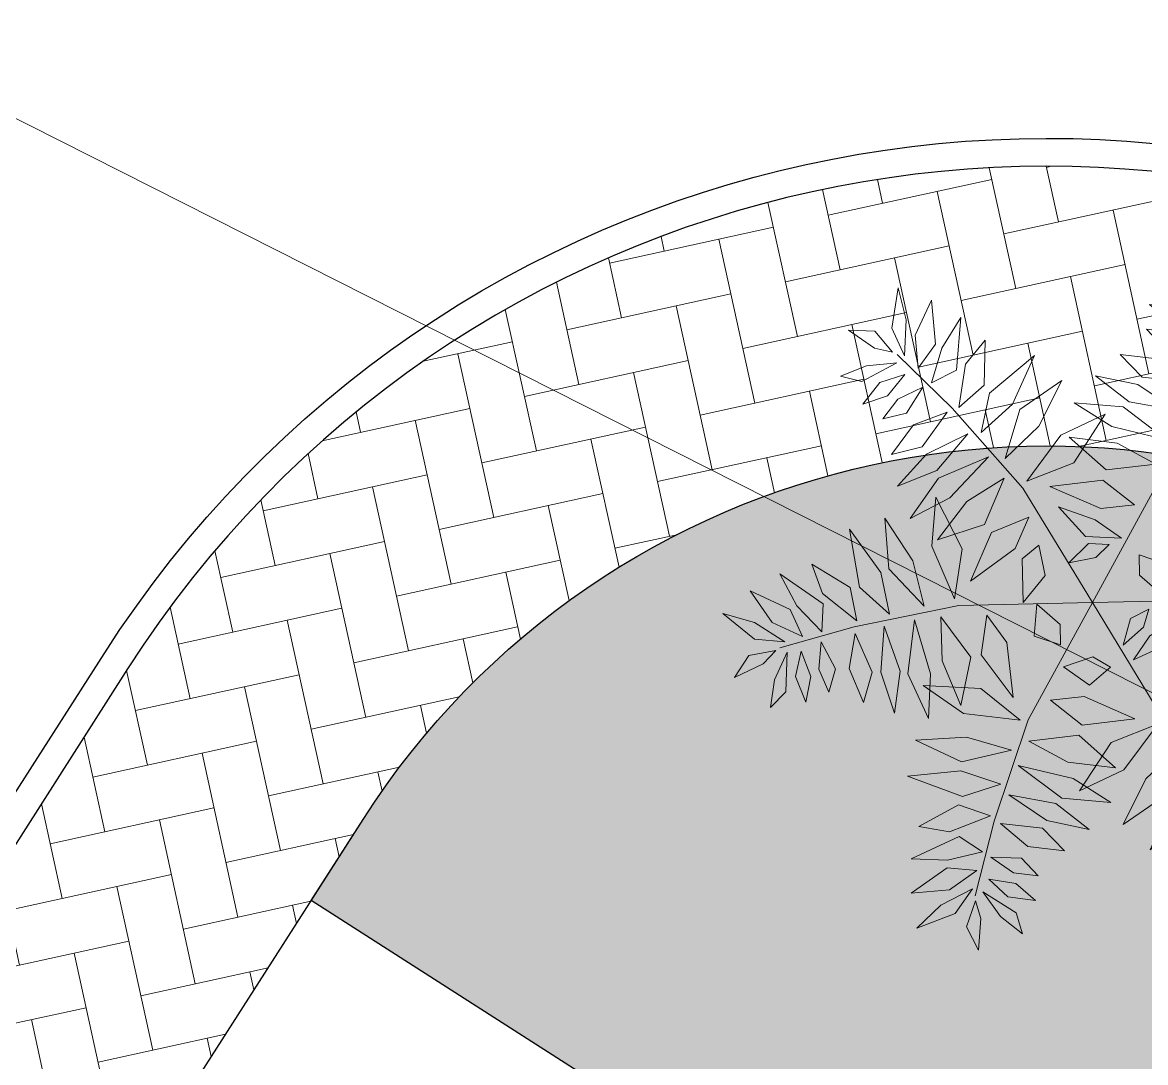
# Model space of a CAD drawing. Header units: inches. Extents: x 249 to 1192, y -18 to 440.
# Drawn here: x 900.983 to 905.001, y 182.096 to 185.817 of the extents above; entities that cross this region are included whole.
import ezdxf

# ---------------------------------------------------------------- set-up
doc = ezdxf.new("R2010")
doc.units = ezdxf.units.IN
doc.header["$MEASUREMENT"] = 0
for name, color, linetype, lineweight in [('ARSIR WARNA', 66, 'Continuous', 0), ('DINDING', 6, 'Continuous', 0), ('RENCANA JALAN', 13, 'Continuous', 15), ('VEGETASI', 60, 'Continuous', 0)]:
    doc.layers.add(name, color=color, linetype=linetype, lineweight=lineweight)
doc.layers.add('KANSTEEN', color=204, linetype='Continuous')
doc.layers.add('RUMPUT', color=86, linetype='Continuous')
pattern_1 = [(57.36874968947846, (-1.13686837721616e-13, 150.3474551388494), (-0.0535506494527033, 0.244197313478704), [0.046875, -0.30667839075]), (12.36874968947846, (-1.13686837721616e-13, 150.3474551388494), (-0.05355064946683093, 0.2441973135431277), [0.04687499999999999, -0.2031249999999999]), (102.3687496894784, (-1.13686837721616e-13, 150.3474551388494), (-0.2441973135431277, -0.05355064946683093), [0.04687499999999999, -0.203125])]

# ---------------------------------------------------------------- blocks, each defined once
blk = doc.blocks.new('TAPAK')
at = {"layer": 'RENCANA JALAN'}
blk.add_lwpolyline([(132.8058783373902, 196.2289446114659), (152.7818915197428, 186.1362180280224), (156.3431461374112, 184.0801267158588), (161.4979851445087, 180.2086106658116), (166.6673012964335, 175.7193138412753), (172.4990677855412, 170.1705072046514, 0.2626426718845071), (176.540798769365, 171.3935605114727), (231.9668872231208, 250.6257796809977)], format="xyb", dxfattribs=at)
blk = doc.blocks.new('palm')
for p, q in [((-0.4976721973653184, 6.598171261226526), (-0.933268885302823, 6.0083710004983)), ((-0.6328262671158882, 6.022963906478253), (-0.4976721973653184, 6.598171261226526)), ((-1.634780773412785, 6.334208638436394), (-1.367129875099636, 5.833265981898876)), ((-1.227314728472265, 6.098957992406213), (-1.634780773412785, 6.334208638436394)), ((-1.116997261487995, 5.61956896931224), (-1.227314728472265, 6.098957992406213)), ((-0.617978619367932, 5.707567470453796), (-0.07163225590193179, 6.12455317430431)), ((-0.07163225590193179, 6.12455317430431), (-0.3699571186443791, 5.396113719601999)), ((-1.367129875099636, 5.833265981898876), (-1.116997261487995, 5.61956896931224)), ((-0.9542587877367623, 5.466226492339047), (-0.6328262671158882, 6.022963906478253)), ((-0.933268885302823, 6.0083710004983), (-0.9542587877367623, 5.466226492339047)), ((-2.142180098642712, 5.66709308870486), (-1.642042186955223, 5.615879586694064)), ((-1.844592448163894, 5.406202755693812), (-2.142180098642712, 5.66709308870486)), ((-0.8423899533518124, 5.154200153730926), (-0.617978619367932, 5.707567470453796)), ((-1.642042186955223, 5.615879586694064), (-1.13997760383063, 5.415090486741974)), ((-0.6300786872743629, 4.239817918321933), (-1.062833803312969, 5.548707470559748)), ((-0.3023767071572365, 5.277915753482375), (0.2555234852479771, 5.609050492406823)), ((0.2555234852479771, 5.609050492406823), (-0.2464706868631765, 4.810146099145641)), ((-2.015463505813386, 5.039670203375863), (-1.564459424640518, 5.244467971147969)), ((-1.13997760383063, 5.415090486741974), (-1.844592448163894, 5.406202755693812)), ((-1.564459424640518, 5.244467971147969), (-1.106123740319163, 5.167901186752715)), ((-0.3699571186443791, 5.396113719601999), (-0.8423899533518124, 5.154200153730926)), ((-0.7476640996319475, 4.812481176661095), (-0.3023767071572365, 5.277915753482375)), ((-1.552841937926132, 4.97052657858876), (-2.015463505813386, 5.039670203375863)), ((-1.106123740319163, 5.167901186752715), (-1.552841937926132, 4.97052657858876)), ((-0.05832933301280718, 4.830190766806481), (0.4548502279649256, 5.04857919056667)), ((0.4548502279649256, 5.04857919056667), (0.06726810097461566, 4.341979773904313)), ((-1.818871168536134, 4.639138537109829), (-1.415570112745627, 4.831887384614674)), ((-1.415570112745627, 4.831887384614674), (-0.9229482456576079, 4.814705987868365)), ((-0.5196406580216717, 4.195851548371138), (-0.05832933301280718, 4.830190766806481)), ((-1.397244204737945, 4.534277813727385), (-1.818871168536134, 4.639138537109829)), ((-0.9229482456576079, 4.814705987868365), (-1.397244204737945, 4.534277813727385)), ((-0.2464706868631765, 4.810146099145641), (-0.7476640996319475, 4.812481176661095)), ((3.759612747322535, 4.300565249999636), (3.836756547840196, 4.688728821478435)), ((3.836756547840196, 4.688728821478435), (4.042473312336369, 4.229990045118029)), ((4.66819526218751, 4.58286606951151), (4.36819160579762, 4.100602151054773)), ((4.66819526218751, 4.112364666754729), (4.66819526218751, 4.58286606951151)), ((-1.973838966630865, 4.006087751840823), (-1.37867030822963, 4.29591048353177)), ((-1.37867030822963, 4.29591048353177), (-0.7450504778826144, 4.217118887943798)), ((-0.1647095395601355, 2.387528305363958), (-0.6300786872743629, 4.239817918321933)), ((0.06726810097461566, 4.341979773904313), (-0.5196406580216717, 4.195851548371138)), ((0.08528236270649359, 4.173218389929389), (1.113320056872908, 4.40117750952777)), ((1.113320056872908, 4.40117750952777), (0.3620007837307639, 3.805606312627788)), ((3.528181345755002, 3.830063847242855), (3.356750653329073, 4.265277592203347)), ((3.356750653329073, 4.265277592203347), (3.759612747322535, 3.97709557019698)), ((4.11961711285403, 3.694794750685105), (3.759612747322535, 4.300565249999636)), ((4.042473312336369, 4.229990045118029), (4.11961711285403, 3.694794750685105)), ((-0.7450504778826144, 4.217118887943798), (-1.423823369608726, 3.876589591454831)), ((-0.3723027135420125, 3.615908277337439), (0.08528236270649359, 4.173218389929389)), ((4.308190896656015, 3.777132471252116), (4.66819526218751, 4.112364666754729)), ((4.36819160579762, 4.100602151054773), (4.308190896656015, 3.777132471252116)), ((-1.423823369608726, 3.876589591454831), (-1.973838966630865, 4.006087751840823)), ((3.228177689365111, 3.477187822849373), (3.108176271096454, 3.894757849629968)), ((3.108176271096454, 3.894757849629968), (3.476752182308701, 3.641863374694367)), ((3.92247189405316, 3.541881825236487), (3.528181345755002, 3.830063847242855)), ((3.759612747322535, 3.97709557019698), (3.92247189405316, 3.541881825236487)), ((-2.139553081084159, 3.448524336694391), (-1.416803302039625, 3.724073336910806)), ((-1.416803302039625, 3.724073336910806), (-0.5931788827583659, 3.703841017239029)), ((-0.5931788827583659, 3.703841017239029), (-1.385060440705274, 3.379127298641833)), ((0.3620007837307639, 3.805606312627788), (-0.3723027135420125, 3.615908277337439)), ((-0.2029764914623229, 3.003474968892988), (0.4362896165403072, 3.663740057469113)), ((0.4362896165403072, 3.663740057469113), (1.337057836353779, 3.77712472161511)), ((1.337057836353779, 3.77712472161511), (0.6004588954383507, 3.242337611838593)), ((2.645313467975939, 3.171361971937586), (2.482454321230762, 3.712438579575974)), ((2.482454321230762, 3.712438579575974), (3.031032470578793, 3.341918726291624)), ((3.356750653329073, 2.665573022095487), (4.273904713889351, 3.694794750685105)), ((3.476752182308701, 3.641863374694367), (3.708183583876234, 3.206649629733874)), ((4.736767517024418, 3.812420129048405), (4.256761622513295, 3.559525654127356)), ((5.46534779376816, 3.730082297770423), (4.736767517024418, 3.812420129048405)), ((4.899626663755043, 3.559525654127356), (5.46534779376816, 3.730082297770423)), ((-1.385060440705274, 3.379127298641833), (-2.139553081084159, 3.448524336694391)), ((2.233879828287172, 2.889061152425711), (1.916733080506674, 3.577169372321805)), ((1.916733080506674, 3.577169372321805), (2.516740393301006, 3.089024251370574)), ((3.708183583876234, 3.206649629733874), (3.228177689365111, 3.477187822849373)), ((4.256761622513295, 3.559525654127356), (4.899626663755043, 3.559525654127356)), ((-1.423072761535877, 3.242712805164047), (-2.203400601269095, 2.832148121655337)), ((-0.4541646061552456, 3.168293556969729), (-1.423072761535877, 3.242712805164047)), ((0.6004588954383507, 3.242337611838593), (-0.2029764914623229, 3.003474968892988)), ((2.096735318627907, 2.853773605340393), (1.351011950493557, 3.324274897386204)), ((1.351011950493557, 3.324274897386204), (1.75387404448702, 2.636166677504661)), ((3.031032470578793, 3.341918726291624), (3.279606852811412, 2.753792055867962)), ((4.042473312336369, 3.306631179206306), (4.633909079420846, 3.388968899773317)), ((4.488193024066277, 3.018449046488968), (4.042473312336369, 3.306631179206306)), ((4.633909079420846, 3.388968899773317), (5.268202574981842, 3.124311909166863)), ((-4.72981841400906, 3.025815080181928), (-4.288944109895965, 2.191623139835428)), ((-4.721997476386605, 2.377091974660289), (-4.72981841400906, 3.025815080181928)), ((-3.571471947027021, 2.160465929933707), (-3.25487143821374, 3.164752192489686)), ((-3.25487143821374, 3.164752192489686), (-3.114751398577937, 2.216305081907194)), ((-2.954747219555429, 2.209707923291717), (-2.602557038379018, 3.046488465130096)), ((-2.602557038379018, 3.046488465130096), (-2.507717264961684, 2.141181502054678)), ((-1.406050343139214, 2.83698279048258), (-0.4541646061552456, 3.168293556969729)), ((2.516740393301006, 3.089024251370574), (2.911030941584613, 2.365628484389163)), ((3.279606852811412, 2.753792055867962), (2.645313467975939, 3.171361971937586)), ((3.793898819378228, 3.053736704285257), (4.41962076924392, 2.900823778822087)), ((4.042473312336369, 2.618522959310212), (3.793898819378228, 3.053736704285257)), ((5.268202574981842, 3.124311909166863), (4.488193024066277, 3.018449046488968)), ((-5.963019991133478, 2.868088852759684), (-5.670036402327241, 2.195950871449895)), ((-5.532452930870932, 2.463438252350898), (-5.963019991133478, 2.868088852759684)), ((-5.339834720172803, 3.000241265151999), (-4.858150142725208, 2.377664673113031)), ((-5.251887698788778, 2.318598570680479), (-5.339834720172803, 3.000241265151999)), ((-4.21223251792253, 2.364580732944887), (-4.144772779400228, 2.91820146291866)), ((-4.144772779400228, 2.91820146291866), (-3.726630718418164, 2.2292457644362)), ((-2.203400601269095, 2.832148121655337), (-1.406050343139214, 2.83698279048258)), ((-2.088513060327386, 2.214950776804471), (-1.621910723333713, 2.959426342029474)), ((-1.621910723333713, 2.959426342029474), (-1.629497068235651, 1.925700743566267)), ((-0.04439647501567379, 2.466528809149168), (0.8739471554144984, 2.916180688684108)), ((1.751983021385968, 2.884329110966064), (0.852957252995111, 2.374036291235825)), ((0.8739471554144984, 2.916180688684108), (1.751983021385968, 2.884329110966064)), ((1.702444770329748, 2.330340826592874), (0.9910075849620625, 2.818485947544104)), ((0.9910075849620625, 2.818485947544104), (1.308154332742561, 1.995108631104813)), ((2.516740393301006, 1.977464802199393), (2.096735318627907, 2.853773605340393)), ((2.911030941584613, 2.365628484389163), (2.233879828287172, 2.889061152425711)), ((4.41962076924392, 2.900823778822087), (4.985342009968008, 2.583235301513923)), ((-1.166912034386769, 2.639530907326844), (-1.945376749732532, 2.267480721377069)), ((-0.3786929567286279, 2.699125203158474), (-1.166912034386769, 2.639530907326844)), ((-1.073737658793107, 2.130449135060189), (-0.3786929567286279, 2.699125203158474)), ((1.75387404448702, 2.636166677504661), (2.516740393301006, 1.977464802199393)), ((1.985305446054554, 1.336406755799544), (3.356750653329073, 2.665573022095487)), ((4.985342009968008, 2.583235301513923), (4.042473312336369, 2.618522959310212)), ((-5.211020520946477, 1.906700948922662), (-5.532452930870932, 2.463438252350898)), ((0.852957252995111, 2.374036291235825), (-0.04439647501567379, 2.466528809149168)), ((3.37389374471968, 2.547947754428606), (4.153903295620694, 2.465610033861594)), ((3.793898819378228, 2.112734009468113), (3.37389374471968, 2.547947754428606)), ((4.153903295620694, 2.465610033861594), (4.599623007365153, 2.130377727662562)), ((-4.88486326567363, 1.847568974539172), (-5.251887698788778, 2.318598570680479)), ((-4.858150142725208, 2.377664673113031), (-4.88486326567363, 1.847568974539172)), ((-4.541563029735698, 1.75874447239039), (-4.721997476386605, 2.377091974660289)), ((-3.893534402741352, 1.647903793927981), (-4.21223251792253, 2.364580732944887)), ((-3.726630718418164, 2.2292457644362), (-3.893534402741352, 1.647903793927981)), ((-3.114751398577937, 2.216305081907194), (-3.31761983789329, 1.485530549674877)), ((-2.158274885034189, 1.194815945025766), (-2.088513060327386, 2.214950776804471)), ((-1.945376749732532, 2.267480721377069), (-1.073737658793107, 2.130449135060189)), ((0, 0), (-0.1647095395601355, 2.387528305363958)), ((2.148164482074208, 1.677520264507621), (1.702444770329748, 2.330340826592874)), ((-5.670036402327241, 2.195950871449895), (-5.211020520946477, 1.906700948922662)), ((-4.288944109895965, 2.191623139835428), (-4.541563029735698, 1.75874447239039)), ((-3.31761983789329, 1.485530549674877), (-3.571471947027021, 2.160465929933707)), ((-2.702573904069141, 1.325954704385367), (-2.954747219555429, 2.209707923291717)), ((-2.507717264961684, 2.141181502054678), (-2.702573904069141, 1.325954704385367)), ((1.171009712372324, 1.859839534547064), (0.2795702888979577, 2.195071730035124)), ((0.2795702888979577, 2.195071730035124), (0.905292238749098, 1.424625789572019)), ((2.945317124365829, 2.130377727662562), (3.656754309718963, 2.012752459995681)), ((3.476752182308701, 1.589301230720594), (2.945317124365829, 2.130377727662562)), ((3.656754309718963, 2.012752459995681), (4.36819160579762, 1.236425206327112)), ((4.599623007365153, 2.130377727662562), (3.793898819378228, 2.112734009468113)), ((-5.895509990659775, 1.986593325666036), (-6.302976035614847, 1.751342679635854)), ((-5.42518815814401, 1.842436498060124), (-5.895509990659775, 1.986593325666036)), ((-5.735321480897255, 1.732663830844103), (-5.42518815814401, 1.842436498060124)), ((-3.986829340603435, 1.574244785515475), (-5.336738517202321, 1.853912609163672)), ((-1.629497068235651, 1.925700743566267), (-2.158274885034189, 1.194815945025766)), ((-1.025163352343952, 1.944043922194396), (-1.761202769193915, 1.339650866197189)), ((-0.3098023023630958, 1.877444393816404), (-1.025163352343952, 1.944043922194396)), ((-0.7811159782140749, 1.496318935518502), (-0.3098023023630958, 1.877444393816404)), ((1.471013368762215, 1.207018861736287), (1.171009712372324, 1.859839534547064)), ((1.308154332742561, 1.995108631104813), (2.148164482074208, 1.677520264507621)), ((-6.302976035614847, 1.751342679635854), (-5.735321480897255, 1.732663830844103)), ((-5.684515499291592, 1.385889541576034), (-5.25959471668466, 1.720295736056869)), ((-5.25959471668466, 1.720295736056869), (-5.604205195486429, 1.105637505694176)), ((-5.324072171963053, 1.267372290240019), (-5.028595634372323, 1.626019361516228)), ((-5.028595634372323, 1.626019361516228), (-5.081023283695686, 1.140462731345906)), ((-4.892322295054328, 1.190024009920307), (-4.631131829533842, 1.60805635813449)), ((-4.631131829533842, 1.60805635813449), (-4.625421894103056, 1.057089880167041)), ((2.49959741262137, 1.677520264507621), (3.391036836095736, 1.454032134162844)), ((3.108176271096454, 1.101156109769363), (2.49959741262137, 1.677520264507621)), ((-4.409702778793871, 0.9539916465437273), (-4.024657330694026, 1.463326832061284)), ((-4.024657330694026, 1.463326832061284), (-4.069136837584665, 0.7052276195172453)), ((-2.150014985614689, 1.051121549564414), (-3.986829340603435, 1.574244785515475)), ((-1.761202769193915, 1.339650866197189), (-0.7811159782140749, 1.496318935518502)), ((0.905292238749098, 1.424625789572019), (1.471013368762215, 1.207018861736287)), ((3.391036836095736, 1.454032134162844), (3.939614874732797, 0.7306362564850133)), ((4.36819160579762, 1.236425206327112), (3.476752182308701, 1.589301230720594)), ((-5.978936646497459, 0.9783641565154539), (-5.684515499291592, 1.385889541576034)), ((-5.372214159142459, 0.7743925004615448), (-5.324072171963053, 1.267372290240019)), ((-3.933543806037051, 0.6350489748292603), (-3.504209824342979, 1.338212532849866)), ((-3.504209824342979, 1.338212532849866), (-3.618940379703417, 0.4900660355197033)), ((-0.7539706467068754, 1.272797924568295), (-1.432113603339531, 1.115876441996079)), ((-0.1830857095337706, 1.250021619198378), (-0.7539706467068754, 1.272797924568295)), ((-0.7429696992912795, 0.9278518862993224), (-0.1830857095337706, 1.250021619198378)), ((0, 0), (1.985305446054554, 1.336406755799544)), ((0.7252900006278651, 1.289356582317851), (0.245284216827713, 1.17173131465097)), ((0.9910075849620625, 0.7835676324611995), (0.7252900006278651, 1.289356582317851)), ((2.113878410018515, 1.271712864123401), (2.962460215741885, 0.7012299118941883)), ((2.482454321230762, 0.4483354369731387), (2.113878410018515, 1.271712864123401)), ((-5.604205195486429, 1.105637505694176), (-5.978936646497459, 0.9783641565154539)), ((-5.081023283695686, 1.140462731345906), (-5.372214159142459, 0.7743925004615448)), ((-4.927047328921617, 0.744380687494413), (-4.892322295054328, 1.190024009920307)), ((-4.625421894103056, 1.057089880167041), (-4.927047328921617, 0.744380687494413)), ((-2.970904999456252, 1.190828754770337), (-3.519808080163784, 0.3889391998236533)), ((-3.159924387611682, 0.2008161129924702), (-2.970904999456252, 1.190828754770337)), ((-2.526857438802836, 1.021604938650853), (-2.869356804716517, 0.3091899700229988)), ((-2.381891991535667, 0.1353405039553763), (-2.526857438802836, 1.021604938650853)), ((0, 0), (-2.150014985614689, 1.051121549564414)), ((-1.432113603339531, 1.115876441996079), (-0.7429696992912795, 0.9278518862993224)), ((-0.3083612012851518, 1.032354797702283), (-0.6307164827303495, 0.8520507664215984)), ((-0.3859491669427371, 0.7102794997190358), (-0.3083612012851518, 1.032354797702283)), ((0.245284216827713, 1.17173131465097), (0.4424294356285827, 0.8659054637537338)), ((3.939614874732797, 0.7306362564850133), (3.108176271096454, 1.101156109769363)), ((-4.456293287876179, 0.2936491722502979), (-4.409702778793871, 0.9539916465437273)), ((-0.6307164827303495, 0.8520507664215984), (-0.7404420985549223, 0.3718790295970393)), ((0.4424294356285827, 0.8659054637537338), (0.9910075849620625, 0.7835676324611995)), ((2.04077305807732, 0.855420863837935), (1.686408216963173, -0.07169325664290227)), ((2.1961731754418, -0.08420449835830368), (2.04077305807732, 0.855420863837935)), ((-4.069136837584665, 0.7052276195172453), (-4.456293287876179, 0.2936491722502979)), ((-4.056286161590833, -0.1286451463383855), (-3.933543806037051, 0.6350489748292603)), ((-1.780815781850833, 0.6704255320801167), (-2.1961731754418, 0.08420438764733262)), ((-1.686408216963173, 0.07169314593193121), (-1.780815781850833, 0.6704255320801167)), ((-0.7404420985549223, 0.3718790295970393), (-0.3859491669427371, 0.7102794997190358)), ((1.471680944974651, 0.6439815430785529), (1.185399134919862, 0.04979753190127667)), ((1.479260647349292, 0.01655865774955601), (1.471680944974651, 0.6439815430785529)), ((2.962460215741885, 0.7012299118941883), (3.37389374471968, -0.07509723106340971)), ((-3.618940379703417, 0.4900660355197033), (-4.056286161590833, -0.1286451463383855)), ((0.913863784444402, 0.442454234478646), (0.7252900006278651, 0.1248657571704825)), ((1.00815067635267, 0.1248657571704825), (0.913863784444402, 0.442454234478646)), ((2.936384223983623, 0.5510052261670353), (2.381891880824696, -0.1353405039553763)), ((3.37389374471968, -0.07509723106340971), (2.482454321230762, 0.4483354369731387)), ((2.869356804716517, -0.3091900807339698), (2.936384223983623, 0.5510052261670353)), ((3.554412551762653, 0.4921267757454189), (3.159924387611682, -0.2008161129924702)), ((3.519808080163784, -0.3889393105346244), (3.554412551762653, 0.4921267757454189)), ((-3.519808080163784, 0.3889391998236533), (-3.554412551762653, -0.4921267757454189)), ((-2.869356804716517, 0.3091899700229988), (-2.936384334694594, -0.5510053368780063)), ((-1.36266707831237, 0.3488284976483556), (-1.479260647349292, -0.01655876846052706)), ((-0.9711108247429365, -0.04979753190127667), (-1.36266707831237, 0.3488284976483556)), ((-3.554412551762653, -0.4921267757454189), (-3.159924387611682, 0.2008161129924702)), ((-3.37389374471968, 0.07509723106340971), (-2.482454321230762, -0.4483355476841098)), ((-2.962460215741885, -0.7012300226051593), (-3.37389374471968, 0.07509723106340971)), ((-2.936384334694594, -0.5510053368780063), (-2.381891991535667, 0.1353405039553763)), ((-2.1961731754418, 0.08420438764733262), (-2.04077305807732, -0.855420863837935)), ((-2.04077305807732, -0.855420863837935), (-1.686408216963173, 0.07169314593193121)), ((0, 0), (-1.985305446054554, -1.336406755799544)), ((0, 0), (0.1647095395601355, -2.387528305363958)), ((0, 0), (2.150014874903718, -1.051121549564414)), ((0.7252900006278651, 0.1248657571704825), (0.8710060559824342, -0.3456355348898796)), ((0.8710060559824342, -0.3456355348898796), (1.00815067635267, 0.1248657571704825)), ((1.185399134919862, 0.04979753190127667), (1.174093294495833, -0.4664538760116557)), ((1.174093294495833, -0.4664538760116557), (1.479260647349292, 0.01655865774955601)), ((3.618940379703417, -0.4900661462306743), (4.056286161590833, 0.1286451463383855)), ((4.056286161590833, 0.1286451463383855), (3.93354369532608, -0.6350490855402313)), ((-1.479260647349292, -0.01655876846052706), (-1.043104324620799, -0.6675066851894371)), ((-1.043104324620799, -0.6675066851894371), (-0.9711108247429365, -0.04979753190127667)), ((1.686408216963173, -0.07169325664290227), (1.780815781850833, -0.6704255320801167)), ((1.780815781850833, -0.6704255320801167), (2.1961731754418, -0.08420449835830368)), ((2.381891880824696, -0.1353405039553763), (2.526857438802836, -1.021604938650853)), ((3.159924387611682, -0.2008161129924702), (2.970904999456252, -1.190828754770337)), ((2.526857438802836, -1.021604938650853), (2.869356804716517, -0.3091900807339698)), ((2.970904999456252, -1.190828754770337), (3.519808080163784, -0.3889393105346244)), ((4.069136837584665, -0.7052276195172453), (4.456293287876179, -0.2936492829612689)), ((4.456293287876179, -0.2936492829612689), (4.409702778793871, -0.9539917572401464)), ((-2.482454321230762, -0.4483355476841098), (-2.113878410018515, -1.271712864123401)), ((-0.2709988539136248, -0.6424173334235093), (-0.8195768925361335, -0.5600796128419461)), ((-0.8195768925361335, -0.5600796128419461), (-0.5538594189129071, -1.065868562684045)), ((3.504209824342979, -1.338212532849866), (3.618940379703417, -0.4900661462306743)), ((-3.939614985443768, -0.7306363671959843), (-3.108176271096454, -1.101156109769363)), ((-3.391036836095736, -1.454032134162844), (-3.939614985443768, -0.7306363671959843)), ((-2.113878410018515, -1.271712864123401), (-2.962460215741885, -0.7012300226051593)), ((-0.07385352440178394, -0.9482431843207451), (-0.2709988539136248, -0.6424173334235093)), ((0.8921069997013547, -0.7982880753843347), (0.5286813891143538, -0.8161079318524571)), ((0.7539705359959044, -1.272797924568295), (0.8921069997013547, -0.7982880753843347)), ((3.93354369532608, -0.6350490855402313), (3.504209824342979, -1.338212532849866)), ((4.024657330694026, -1.463326832061284), (4.069136837584665, -0.7052276195172453)), ((4.625421894103056, -1.057089990878012), (4.927047328921617, -0.744380687494413)), ((4.927047328921617, -0.744380687494413), (4.892322295054328, -1.190024009920307)), ((5.081023283695686, -1.140462731345906), (5.372214159142459, -0.7743926111725159)), ((5.372214159142459, -0.7743926111725159), (5.324072171963053, -1.26737240095099)), ((-0.5538594189129071, -1.065868562684045), (-0.07385352440178394, -0.9482431843207451)), ((0.5286813891143538, -0.8161079318524571), (0.1830857095337706, -1.250021619198378)), ((4.409702778793871, -0.9539917572401464), (4.024657330694026, -1.463326832061284)), ((5.604205084775458, -1.105637505694176), (5.978936535786488, -0.978364267226425)), ((5.978936535786488, -0.978364267226425), (5.684515499291592, -1.385889652287005)), ((-3.108176271096454, -1.101156109769363), (-2.49959741262137, -1.677520264507621)), ((1.629497068235651, -1.925700743566267), (2.158274774323218, -1.194815945025766)), ((2.158274774323218, -1.194815945025766), (2.088513060327386, -2.214950776804471)), ((2.150014874903718, -1.051121549564414), (3.986829340603435, -1.574244896226446)), ((4.631131829533842, -1.60805635813449), (4.625421894103056, -1.057089990878012)), ((4.892322295054328, -1.190024009920307), (4.631131829533842, -1.60805635813449)), ((5.028595523661352, -1.626019361516228), (5.081023283695686, -1.140462731345906)), ((5.25959471668466, -1.720295736056869), (5.604205084775458, -1.105637505694176)), ((-4.36819160579762, -1.236425317038083), (-3.476752182308701, -1.589301230720594)), ((-3.656754420429934, -2.012752459995681), (-4.36819160579762, -1.236425317038083)), ((-1.985305446054554, -1.336406755799544), (-3.356750764040044, -2.665573132806458)), ((-0.905292238749098, -1.424625789572019), (-1.471013479473186, -1.207018972447258)), ((-1.471013479473186, -1.207018972447258), (-1.171009823083295, -1.859839534547064)), ((0.1830857095337706, -1.250021619198378), (0.7539705359959044, -1.272797924568295)), ((1.761202658482944, -1.339650866197189), (0.7811159782140749, -1.496319046229473)), ((1.025163352343952, -1.944044032905367), (1.761202658482944, -1.339650866197189)), ((2.507717264961684, -2.141181502054678), (2.702573793372721, -1.325954704385367)), ((2.702573793372721, -1.325954704385367), (2.954747108844458, -2.209708034002688)), ((5.324072171963053, -1.26737240095099), (5.028595523661352, -1.626019361516228)), ((5.684515499291592, -1.385889652287005), (5.25959471668466, -1.720295736056869)), ((-3.476752182308701, -1.589301230720594), (-2.945317124365829, -2.130377838358982)), ((-2.49959741262137, -1.677520264507621), (-3.391036836095736, -1.454032134162844)), ((-0.2795703995943768, -2.195071730035124), (-0.905292238749098, -1.424625789572019)), ((0.7811159782140749, -1.496319046229473), (0.3098023023630958, -1.877444504527375)), ((3.114751287866966, -2.216305081907194), (3.31761983789329, -1.485530549674877)), ((3.31761983789329, -1.485530549674877), (3.571471947027021, -2.160465929933707)), ((3.986829340603435, -1.574244896226446), (5.336738517202321, -1.853912719874643)), ((-1.308154332742561, -1.995108631104813), (-2.148164592785179, -1.677520264507621)), ((-2.148164592785179, -1.677520264507621), (-1.702444881040719, -2.330340937303845)), ((3.726630718418164, -2.229245875147171), (3.893534292030381, -1.647903904638952)), ((3.893534292030381, -1.647903904638952), (4.21223251792253, -2.364580732944887)), ((4.288943999184994, -2.191623139835428), (4.541562919024727, -1.75874447239039)), ((4.541562919024727, -1.75874447239039), (4.721997476386605, -2.377091974660289)), ((5.735321480897255, -1.732663830844103), (5.42518815814401, -1.842436498060124)), ((6.302976035614847, -1.751342679635854), (5.735321480897255, -1.732663830844103)), ((5.895509879948804, -1.986593325666036), (6.302976035614847, -1.751342679635854)), ((-1.75387404448702, -2.636166788215633), (-2.516740503997426, -1.977464912910364)), ((-2.516740503997426, -1.977464912910364), (-2.096735318627907, -2.853773605340393)), ((-0.9910075849620625, -2.818486058255075), (-1.308154332742561, -1.995108631104813)), ((-1.171009823083295, -1.859839534547064), (-0.2795703995943768, -2.195071730035124)), ((0.3098023023630958, -1.877444504527375), (1.025163352343952, -1.944044032905367)), ((1.621910723333713, -2.959426342029474), (1.629497068235651, -1.925700743566267)), ((4.858150142725208, -2.377664673113031), (4.88486326567363, -1.847569085235591)), ((4.88486326567363, -1.847569085235591), (5.251887698788778, -2.318598570680479)), ((5.670036402327241, -2.195950982160866), (5.211020410235506, -1.906700948922662)), ((5.211020410235506, -1.906700948922662), (5.532452930870932, -2.463438363061869)), ((5.42518815814401, -1.842436498060124), (5.895509879948804, -1.986593325666036)), ((-4.599623007365153, -2.130377838358982), (-3.793898930089199, -2.112734009468113)), ((-4.153903295620694, -2.465610033861594), (-4.599623007365153, -2.130377838358982)), ((-3.793898930089199, -2.112734009468113), (-3.37389374471968, -2.547947754428606)), ((-2.945317124365829, -2.130377838358982), (-3.656754420429934, -2.012752459995681)), ((1.073737658793107, -2.13044924577116), (0.3786928460176568, -2.699125203158474)), ((1.945376639021561, -2.267480721377069), (1.073737658793107, -2.13044924577116)), ((2.602557038379018, -3.046488465130096), (2.507717264961684, -2.141181502054678)), ((2.954747108844458, -2.209708034002688), (2.602557038379018, -3.046488465130096)), ((3.571471947027021, -2.160465929933707), (3.25487143821374, -3.164752303200657)), ((4.72981841400906, -3.025815190892899), (4.288943999184994, -2.191623139835428)), ((5.963019991133478, -2.868088852759684), (5.670036402327241, -2.195950982160866)), ((-2.516740503997426, -3.089024362081545), (-2.911030941584613, -2.365628484389163)), ((-2.911030941584613, -2.365628484389163), (-2.233879938998143, -2.889061263136682)), ((-1.751983021385968, -2.884329110966064), (-0.852957252995111, -2.374036291235825)), ((-1.702444881040719, -2.330340937303845), (-0.9910075849620625, -2.818486058255075)), ((-0.852957252995111, -2.374036291235825), (0.04439636430470273, -2.466528809149168)), ((0.1647095395601355, -2.387528305363958), (0.6300786872743629, -4.239817918321933)), ((1.166911923675798, -2.639530907326844), (1.945376639021561, -2.267480721377069)), ((2.088513060327386, -2.214950776804471), (1.621910723333713, -2.959426342029474)), ((3.25487143821374, -3.164752303200657), (3.114751287866966, -2.216305081907194)), ((4.144772779400228, -2.91820146291866), (3.726630718418164, -2.229245875147171)), ((4.21223251792253, -2.364580732944887), (4.144772779400228, -2.91820146291866)), ((4.721997476386605, -2.377091974660289), (4.72981841400906, -3.025815190892899)), ((5.339834720172803, -3.00024137586297), (4.858150142725208, -2.377664673113031)), ((5.251887698788778, -2.318598570680479), (5.339834720172803, -3.00024137586297)), ((-4.985342009968008, -2.583235412224894), (-4.042473312336369, -2.618522959310212)), ((-4.41962076924392, -2.900823778822087), (-4.985342009968008, -2.583235412224894)), ((-3.37389374471968, -2.547947754428606), (-4.153903295620694, -2.465610033861594)), ((0.04439636430470273, -2.466528809149168), (-0.8739471554144984, -2.916180799395079)), ((5.532452930870932, -2.463438363061869), (5.963019991133478, -2.868088852759684)), ((-3.356750764040044, -2.665573132806458), (-4.273904713889351, -3.694794750685105)), ((-4.042473312336369, -2.618522959310212), (-3.793898930089199, -3.053736704285257)), ((-3.031032470578793, -3.341918837002595), (-3.279606963522383, -2.753792055867962)), ((-3.279606963522383, -2.753792055867962), (-2.645313467975939, -3.171362082648557)), ((-1.351011950493557, -3.324275008097175), (-1.75387404448702, -2.636166788215633)), ((0.3786928460176568, -2.699125203158474), (1.166911923675798, -2.639530907326844)), ((-3.793898930089199, -3.053736704285257), (-4.41962076924392, -2.900823778822087)), ((-2.233879938998143, -2.889061263136682), (-1.916733191217645, -3.577169483018224)), ((-2.096735318627907, -2.853773605340393), (-1.351011950493557, -3.324275008097175)), ((-0.8739471554144984, -2.916180799395079), (-1.751983021385968, -2.884329110966064)), ((-0.6004590061347699, -3.242337611838593), (0.2029764914623229, -3.003474968892988)), ((0.2029764914623229, -3.003474968892988), (-0.4362897272512782, -3.663740168180084)), ((1.406050343139214, -2.836982901193551), (0.4541646061552456, -3.1682936676807)), ((2.203400601269095, -2.832148232351756), (1.406050343139214, -2.836982901193551)), ((1.423072761535877, -3.242712915875018), (2.203400601269095, -2.832148232351756)), ((-5.268202574981842, -3.124311909166863), (-4.488193024066277, -3.018449157199939)), ((-4.633909079420846, -3.388968899773317), (-5.268202574981842, -3.124311909166863)), ((-4.488193024066277, -3.018449157199939), (-4.042473312336369, -3.306631179206306)), ((-3.476752182308701, -3.641863374694367), (-3.708183583876234, -3.206649629733874)), ((-3.708183583876234, -3.206649629733874), (-3.228177689365111, -3.477187933560344)), ((-2.645313467975939, -3.171362082648557), (-2.482454321230762, -3.712438579575974)), ((-1.916733191217645, -3.577169483018224), (-2.516740503997426, -3.089024362081545)), ((0.4541646061552456, -3.1682936676807), (1.423072761535877, -3.242712915875018)), ((-4.042473312336369, -3.306631179206306), (-4.633909079420846, -3.388968899773317)), ((-2.482454321230762, -3.712438579575974), (-3.031032470578793, -3.341918837002595)), ((-1.337057836353779, -3.777124832326081), (-0.6004590061347699, -3.242337611838593)), ((0.5931788827583659, -3.703841017239029), (1.385060440705274, -3.379127298641833)), ((1.385060440705274, -3.379127298641833), (2.139552970373188, -3.448524336694391)), ((-4.899626663755043, -3.559525654127356), (-5.46534779376816, -3.730082408481394)), ((-4.256761733224266, -3.559525654127356), (-4.899626663755043, -3.559525654127356)), ((-4.736767517024418, -3.812420129048405), (-4.256761733224266, -3.559525654127356)), ((-3.759612747322535, -3.97709557019698), (-3.92247189405316, -3.541881825236487)), ((-3.92247189405316, -3.541881825236487), (-3.528181345755002, -3.830063957953826)), ((-3.228177689365111, -3.477187933560344), (-3.108176271096454, -3.894757849629968)), ((-0.3620007837307639, -3.805606312627788), (0.3723027135420125, -3.61590838804841)), ((0.3723027135420125, -3.61590838804841), (-0.08528247341746464, -4.173218389929389)), ((2.139552970373188, -3.448524336694391), (1.416803302039625, -3.724073336910806)), ((-5.46534779376816, -3.730082408481394), (-4.736767517024418, -3.812420129048405)), ((-4.308190896656015, -3.777132471252116), (-4.66819526218751, -4.1123647774657)), ((-4.36819160579762, -4.100602151054773), (-4.308190896656015, -3.777132471252116)), ((-4.042473312336369, -4.229990045118029), (-4.11961711285403, -3.694794750685105)), ((-4.11961711285403, -3.694794750685105), (-3.759612747322535, -4.300565249999636)), ((-3.108176271096454, -3.894757849629968), (-3.476752182308701, -3.641863374694367)), ((-0.4362897272512782, -3.663740168180084), (-1.337057836353779, -3.777124832326081)), ((-1.113320167583879, -4.40117750952777), (-0.3620007837307639, -3.805606312627788)), ((1.416803302039625, -3.724073336910806), (0.5931788827583659, -3.703841017239029)), ((-3.356750764040044, -4.265277702914318), (-3.759612747322535, -3.97709557019698)), ((-3.528181345755002, -3.830063957953826), (-3.356750764040044, -4.265277702914318)), ((0.7450504778826144, -4.217118998640217), (1.423823369608726, -3.876589702165802)), ((1.973838966630865, -4.006087862551794), (1.37867030822963, -4.29591048353177)), ((1.423823369608726, -3.876589702165802), (1.973838966630865, -4.006087862551794)), ((-4.66819526218751, -4.58286606951151), (-4.36819160579762, -4.100602151054773)), ((-4.66819526218751, -4.1123647774657), (-4.66819526218751, -4.58286606951151)), ((-0.08528247341746464, -4.173218389929389), (-1.113320167583879, -4.40117750952777)), ((-0.06726810097461566, -4.341979884615284), (0.5196405473107006, -4.195851548371138)), ((0.5196405473107006, -4.195851548371138), (0.05832922230183613, -4.830190766806481)), ((1.37867030822963, -4.29591048353177), (0.7450504778826144, -4.217118998640217)), ((-3.836756547840196, -4.688728932189406), (-4.042473312336369, -4.229990045118029)), ((-3.759612747322535, -4.300565249999636), (-3.836756547840196, -4.688728932189406)), ((-0.4548502279649256, -5.048579301277641), (-0.06726810097461566, -4.341979884615284)), ((0.6300786872743629, -4.239817918321933), (1.062833803312969, -5.548707470559748)), ((0.9229482456576079, -4.814705987868365), (1.397244204737945, -4.534277813727385)), ((1.397244204737945, -4.534277813727385), (1.818871057825163, -4.639138537109829)), ((-0.2555235959589481, -5.609050492406823), (0.2464706868631765, -4.810146099145641)), ((0.2464706868631765, -4.810146099145641), (0.7476640996319475, -4.812481176661095)), ((0.7476640996319475, -4.812481176661095), (0.3023765964462655, -5.277915753482375)), ((1.415570112745627, -4.831887384614674), (0.9229482456576079, -4.814705987868365)), ((1.818871057825163, -4.639138537109829), (1.415570112745627, -4.831887384614674)), ((0.05832922230183613, -4.830190766806481), (-0.4548502279649256, -5.048579301277641)), ((1.106123740319163, -5.167901186752715), (1.552841937926132, -4.970526689299732)), ((1.552841937926132, -4.970526689299732), (2.015463395102415, -5.039670203375863)), ((0.3699570079479599, -5.396113719601999), (0.8423899533518124, -5.154200153730926)), ((0.8423899533518124, -5.154200153730926), (0.617978619367932, -5.707567470453796)), ((1.564459424640518, -5.244467971147969), (1.106123740319163, -5.167901186752715)), ((2.015463395102415, -5.039670203375863), (1.564459424640518, -5.244467971147969)), ((0.3023765964462655, -5.277915753482375), (-0.2555235959589481, -5.609050492406823)), ((0.07163214519096073, -6.12455317430431), (0.3699570079479599, -5.396113719601999)), ((1.13997760383063, -5.415090486741974), (1.844592337452923, -5.406202755693812)), ((1.642042186955223, -5.615879697405035), (1.13997760383063, -5.415090486741974)), ((1.844592337452923, -5.406202755693812), (2.14217998793174, -5.66709308870486)), ((0.9542587877367623, -5.466226603050018), (0.6328262671158882, -6.022964017189224)), ((0.933268885302823, -6.008371111209271), (0.9542587877367623, -5.466226603050018)), ((1.367129875099636, -5.833265981898876), (1.116997261487995, -5.61956896931224)), ((1.116997261487995, -5.61956896931224), (1.227314617761294, -6.098958103117184)), ((2.14217998793174, -5.66709308870486), (1.642042186955223, -5.615879697405035)), ((0.617978619367932, -5.707567470453796), (0.07163214519096073, -6.12455317430431)), ((0.4976721973653184, -6.598171261226526), (0.933268885302823, -6.008371111209271)), ((0.6328262671158882, -6.022964017189224), (0.4976721973653184, -6.598171261226526)), ((1.634780773412785, -6.334208749147365), (1.367129875099636, -5.833265981898876)), ((1.227314617761294, -6.098958103117184), (1.634780773412785, -6.334208749147365))]:
    blk.add_line(p, q)

msp = doc.modelspace()

# ---------------------------------------------------------------- hatches: boundary and pattern name
at = {"layer": 'ARSIR WARNA'}
h = msp.add_hatch(dxfattribs=at)
h.set_pattern_fill('AR-HBONE', color=45, scale=0.05, angle=-32.63125031052153, style=0)
h.set_pattern_definition([(12.36874968947846, (923.9267407705196, 226.1665694988394), (0.1525173312610374, 0.2381983704079669), [0.5999999999999996, -0.1999999999999999]), (102.3687496894784, (924.1220986213716, 226.2094100184168), (0.1525173312610374, 0.2381983704079669), [0.5999999999999999, -0.2])])
h.paths.add_polyline_path([(902.2181784780305, 196.3446533147258), (901.1178379870017, 196.8515592674682), (895.5742592342216, 188.1937141935833), (896.6508783476327, 187.6497606906007)])
h.paths.add_polyline_path([(904.445913438533, 199.8238830711419, 0.2405943056337032), (904.7022274439962, 202.4495835739799), (901.1178379870017, 196.8515592674682), (902.2181784780305, 196.3446533147258)])
h.paths.add_polyline_path([(895.5742592342216, 188.1937141935832), (893.0458401206888, 184.2448822308663), (894.1468256476229, 183.7389836816772), (896.6508783476327, 187.6497606906007)])
h = msp.add_hatch(dxfattribs=at)
h.set_pattern_fill('AR-HBONE', color=45, scale=0.05, angle=-32.63125031052153, style=0)
h.set_pattern_definition([(12.36874968947846, (899.211841268246, 173.6640209250638), (0.1525173312610374, 0.2381983704079669), [0.5999999999999998, -0.1999999999999999]), (102.3687496894784, (899.407199119098, 173.7068614446411), (0.1525173312610374, 0.2381983704079669), [0.5999999999999999, -0.2])])
edge = h.paths.add_edge_path()
edge.add_line((910.8192793493005, 174.2155500668063), (911.653562805241, 173.6640209250638))
edge.add_line((911.653562805241, 173.6640209250638), (913.1289430790239, 175.9682389050235))
edge.add_arc((909.8445252608542, 178.071236669095), 3.900000000000057, 327.3687496894784, 417.3687496894779)
edge.add_line((911.9475230249258, 181.3556544872647), (908.5129392048062, 183.5548028581784))
edge.add_line((908.5129392048062, 183.5548028581784), (906.7462093560249, 184.6860319305429))
edge.add_arc((904.6432115919534, 181.4016141123732), 3.899999999999963, 57.36874968947905, 147.3687496894788)
edge.add_line((901.3587937737838, 183.5046118764448), (899.211841268246, 180.1394565837524))
edge.add_line((899.211841268246, 180.1394565837524), (900.1144344591573, 179.7067020347808))
edge.add_line((900.1144344591573, 179.7067020347808), (902.200952188699, 182.965381680529))
edge.add_arc((904.6432115919534, 181.4016141123732), 2.900000000000076, 57.3687496894795, 147.3687496894784, ccw=False)
edge.add_line((906.2069791601092, 183.8438735156277), (907.9737090088904, 182.7126444432631))
edge.add_line((907.9737090088904, 182.7126444432631), (911.4082928290101, 180.5134960723494))
edge.add_arc((909.8445252608542, 178.0712366690951), 2.90000000000005, -32.63125031052152, 57.36874968947609, ccw=False)
edge.add_line((912.2867846641086, 176.5074691009393), (910.8114043903257, 174.2032511209796))
at = {"layer": 'RUMPUT'}
h = msp.add_hatch(dxfattribs=at)
h.set_pattern_fill('GRASS', color=256, scale=0.25, angle=-32.63125031052153, style=0)
h.set_pattern_definition(pattern_1)
edge = h.paths.add_edge_path(flags=17)
edge.add_line((928.2641801358428, 238.1271219383081), (928.210257116251, 238.0429060968166))
edge.add_line((928.210257116251, 238.0429060968166), (927.4523145428276, 238.5282132731405))
edge.add_line((927.4523145428276, 238.5282132731405), (927.9376217191517, 239.2861558465638))
edge.add_line((927.9376217191517, 239.2861558465638), (944.9810419464962, 265.7187626837782))
edge.add_line((944.9810419464962, 265.7187626837782), (944.6881731201453, 265.9062852588823))
edge.add_line((944.6881731201453, 265.9062852588823), (940.4070226355533, 258.9280528368603))
edge.add_line((940.4070226355533, 258.9280528368603), (924.793628950703, 240.4758183067917))
edge.add_line((924.793628950703, 240.4758183067918), (906.9246372932736, 247.3250345119762))
edge.add_line((906.9246372932736, 247.3250345119762), (902.6198956972331, 249.6291566118728))
edge.add_line((902.6198956972331, 249.6291566118728), (887.5537847216923, 220.0204940367008))
edge.add_line((887.5537847216923, 220.0204940367008), (887.5839640358096, 220.0011703593785))
edge.add_line((887.5839640358096, 220.0011703593785), (891.4664214464029, 226.0647109467683))
edge.add_line((891.4664214464029, 226.0647109467683), (893.1507382762344, 224.9862505549363))
edge.add_line((893.1507382762344, 224.9862505549363), (895.8468892558132, 229.1970426295128))
edge.add_line((895.8468892558132, 229.1970426295128), (898.4575803420504, 227.5254290221743))
edge.add_line((898.4575803420504, 227.5254290221743), (900.9840555867964, 225.9077384344269))
edge.add_line((900.9840555867964, 225.9077384344269), (903.1766002224102, 224.503862094208))
edge.add_line((903.1766002224102, 224.503862094208), (906.037006076289, 222.6723572589328))
edge.add_line((906.037006076289, 222.6723572589328), (908.5634813210348, 221.0546666711856))
edge.add_line((908.5634813210348, 221.0546666711856), (911.0899565657807, 219.4369760834385))
edge.add_arc((911.5752637421048, 220.1949186568622), 0.8999999999999068, 237.3687496894809, 417.3687496894814)
edge.add_line((912.0605709184289, 220.9528612302859), (909.534095673683, 222.570551818033))
edge.add_line((909.534095673683, 222.570551818033), (907.0076204289372, 224.1882424057802))
edge.add_line((907.0076204289372, 224.1882424057802), (905.42870871042, 225.1992123850987))
edge.add_line((905.42870871042, 225.1992123850987), (904.4811451841912, 225.8059329935278))
edge.add_line((904.4811451841912, 225.8059329935278), (901.9546699394456, 227.4236235812754))
edge.add_line((901.9546699394456, 227.4236235812754), (899.4281946946995, 229.0413141690227))
edge.add_line((899.4281946946995, 229.0413141690227), (896.8175036084623, 230.7129277763615))
edge.add_line((896.8175036084623, 230.7129277763615), (899.5136545880415, 234.9237198509381))
edge.add_line((899.5136545880415, 234.9237198509381), (897.8293377582105, 236.00218024277))
edge.add_line((897.8293377582105, 236.00218024277), (901.7117951688039, 242.0657208301597))
edge.add_line((901.7117951688039, 242.0657208301597), (903.3961119986349, 240.9872604383278))
edge.add_line((903.3961119986349, 240.9872604383278), (906.0922629782136, 245.1980525129046))
edge.add_line((906.0922629782136, 245.1980525129046), (921.3353302881802, 235.4379859668289))
edge.add_line((921.3353302881802, 235.4379859668289), (926.4724966191635, 232.1486817717427))
edge.add_line((926.4724966191635, 232.1486817717427), (923.7225291895685, 227.8538402938037))
edge.add_line((923.7225291895685, 227.8538402938037), (919.463051469438, 221.1432149451381))
edge.add_line((919.463051469438, 221.1432149451381), (919.6768221338963, 221.0063385626959))
edge.add_line((919.6768221338963, 221.0063385626959), (925.0547665600767, 229.3244415627794))
edge.add_arc((932.3615963517667, 223.5711608990821), 9.300000000000063, 66.3350080141156, 141.7836714338509, ccw=False)
edge.add_line((936.0945068641441, 232.0891054343901), (936.5596564253325, 232.8155662671032))
edge.add_line((936.5596564253325, 232.8155662671032), (928.2641801358428, 238.1271219383082))
edge = h.paths.add_edge_path()
edge.add_arc((902.0036540352787, 201.3876506392976), 2.899999999999944, 21.48045213667681, 57.36874968948014)
edge.add_line((903.5674216034344, 203.829910042552), (886.5721298860623, 214.7119178929705))
edge.add_line((886.5721298860623, 214.7119178929705), (889.268280865641, 218.9227099675464))
edge.add_line((889.268280865641, 218.9227099675464), (887.5537847216923, 220.0204940367008))
edge.add_line((887.5537847216923, 220.0204940367008), (884.8649772892378, 214.7363173751585))
edge.add_line((884.8649772892378, 214.7363173751585), (899.8177184374614, 202.7367090702986))
edge.add_line((899.8177184374614, 202.7367090702986), (892.7388052037915, 184.3859635759057))
edge.add_line((892.7388052037915, 184.3859635759057), (893.0458401206889, 184.2448822308663))
edge.add_line((893.0458401206889, 184.2448822308663), (904.7022274439961, 202.44958357398))
edge = h.paths.add_edge_path()
edge.add_arc((936.7399936000422, 195.4112244067168), 1.89999999999996, 57.36874968947894, 147.3687496894797)
edge.add_line((935.1398926117032, 196.4357617789567), (918.3671724142149, 170.2404790178616))
edge.add_line((918.3671724142149, 170.2404790178616), (918.7450692695428, 169.9754589107608))
edge.add_line((918.7450692695428, 169.9754589107608), (936.7549778665604, 193.0607695623063))
edge.add_line((936.7549778665604, 193.0607695623063), (952.0053637954162, 180.4123966854627))
edge.add_line((952.0053637954162, 180.4123966854627), (952.4805707531592, 182.8497661309809))
edge.add_line((952.4805707531592, 182.8497661309809), (994.0278929164666, 235.8605747491551))
edge.add_line((994.0278929164666, 235.8605747491551), (953.0004330159019, 262.5435687067472))
edge.add_line((953.0004330159019, 262.5435687067472), (949.137272090116, 264.7024635552781))
edge.add_line((949.137272090116, 264.7024635552781), (945.2741111643296, 266.861358403809))
edge.add_line((945.2741111643296, 266.861358403809), (940.4070226355533, 258.9280528368603))
edge.add_line((940.4070226355533, 258.9280528368603), (924.793628950703, 240.4758183067917))
edge.add_line((924.793628950703, 240.4758183067918), (906.9246372932736, 247.3250345119762))
edge.add_line((906.9246372932736, 247.3250345119762), (902.6198956972331, 249.6291566118728))
edge.add_line((902.6198956972331, 249.6291566118728), (887.5537847216923, 220.0204940367008))
edge.add_line((887.5537847216923, 220.0204940367008), (887.5839640358096, 220.0011703593785))
edge.add_line((887.5839640358096, 220.0011703593785), (891.4664214464029, 226.0647109467683))
edge.add_line((891.4664214464029, 226.0647109467683), (893.1507382762344, 224.9862505549363))
edge.add_line((893.1507382762344, 224.9862505549363), (895.8468892558132, 229.1970426295128))
edge.add_line((895.8468892558132, 229.1970426295128), (898.4575803420504, 227.5254290221743))
edge.add_line((898.4575803420504, 227.5254290221743), (900.9840555867964, 225.9077384344269))
edge.add_line((900.9840555867964, 225.9077384344269), (903.1766002224102, 224.503862094208))
edge.add_line((903.1766002224102, 224.503862094208), (906.037006076289, 222.6723572589328))
edge.add_line((906.037006076289, 222.6723572589328), (908.5634813210348, 221.0546666711856))
edge.add_line((908.5634813210348, 221.0546666711856), (911.0899565657807, 219.4369760834385))
edge.add_arc((911.5752637421048, 220.1949186568622), 0.8999999999999068, 237.3687496894809, 417.3687496894814)
edge.add_line((912.0605709184289, 220.9528612302859), (909.534095673683, 222.570551818033))
edge.add_line((909.534095673683, 222.570551818033), (907.0076204289372, 224.1882424057802))
edge.add_line((907.0076204289372, 224.1882424057802), (905.42870871042, 225.1992123850987))
edge.add_line((905.42870871042, 225.1992123850987), (904.4811451841912, 225.8059329935278))
edge.add_line((904.4811451841912, 225.8059329935278), (901.9546699394456, 227.4236235812754))
edge.add_line((901.9546699394456, 227.4236235812754), (899.4281946946995, 229.0413141690227))
edge.add_line((899.4281946946995, 229.0413141690227), (896.8175036084623, 230.7129277763615))
edge.add_line((896.8175036084623, 230.7129277763615), (899.5136545880415, 234.9237198509381))
edge.add_line((899.5136545880415, 234.9237198509381), (897.8293377582105, 236.00218024277))
edge.add_line((897.8293377582105, 236.00218024277), (901.7117951688039, 242.0657208301597))
edge.add_line((901.7117951688039, 242.0657208301597), (903.3961119986349, 240.9872604383278))
edge.add_line((903.3961119986349, 240.9872604383278), (906.0922629782136, 245.1980525129046))
edge.add_line((906.0922629782136, 245.1980525129046), (921.3353302881802, 235.4379859668289))
edge.add_line((921.3353302881802, 235.4379859668289), (926.4724966191635, 232.1486817717427))
edge.add_line((926.4724966191635, 232.1486817717427), (923.7225291895685, 227.8538402938037))
edge.add_line((923.7225291895685, 227.8538402938037), (919.463051469438, 221.1432149451381))
edge.add_line((919.463051469438, 221.1432149451381), (919.6768221338963, 221.0063385626959))
edge.add_line((919.6768221338963, 221.0063385626959), (925.0547665600767, 229.3244415627794))
edge.add_arc((932.3615963517667, 223.5711608990821), 9.300000000000063, 66.3350080141156, 141.7836714338509, ccw=False)
edge.add_line((936.0945068641441, 232.0891054343901), (936.5596564253325, 232.8155662671032))
edge.add_line((936.5596564253325, 232.8155662671032), (928.2641801358428, 238.1271219383082))
edge.add_line((928.2641801358428, 238.1271219383081), (928.210257116251, 238.0429060968166))
edge.add_line((928.210257116251, 238.0429060968166), (927.4523145428276, 238.5282132731405))
edge.add_line((927.4523145428276, 238.5282132731405), (927.9376217191517, 239.2861558465638))
edge.add_line((927.9376217191517, 239.2861558465638), (944.9810419464962, 265.7187626837782))
edge.add_line((944.9810419464962, 265.7187626837782), (944.8968261050046, 265.7726857033697))
edge.add_line((944.8968261050046, 265.7726857033697), (945.3821332813287, 266.5306282767932))
edge.add_line((945.3821332813287, 266.5306282767932), (945.0378815538875, 265.6220840357166))
edge.add_line((945.0378815538875, 265.6220840357167), (966.3961127163826, 251.8283722682141))
edge.add_line((966.3961127163826, 251.8283722682141), (987.2184795251611, 238.4959056741984))
edge.add_line((987.2184795251611, 238.4959056741984), (987.7848094723096, 239.3803879124368))
edge.add_line((987.7848094723096, 239.3803879124368), (987.3024339253069, 238.4415765959837))
edge.add_line((987.3024339253069, 238.4415765959837), (987.976155706937, 238.0101864792329))
edge.add_line((987.976155706937, 238.0101864792329), (989.8828169332336, 236.9080762407978))
edge.add_line((989.8828169332336, 236.9080762407978), (990.456695261496, 236.5406245619924))
edge.add_line((990.456695261496, 236.5406245619924), (978.5775728439761, 217.9538006475311))
edge.add_line((978.5775728439761, 217.9538006475311), (977.5716846833687, 218.6082348150211))
edge.add_line((977.5716846833687, 218.6082348150211), (973.9826760007684, 213.1882625206376))
edge.add_arc((963.9830200851625, 219.4284287330935), 11.78697555735094, 271.6088435800943, 328.0342658814109, ccw=False)
edge.add_line((964.3139503599156, 207.6460996788343), (963.9111392153794, 207.5327163177247))
edge.add_line((963.9111392153794, 207.5327163177247), (963.6031439829554, 207.2494292874127))
edge.add_line((963.6031439829554, 207.2494292874126), (962.2875738019667, 205.2953188658096))
edge.add_line((962.2875738019667, 205.2953188658096), (966.4964052996175, 202.6004232347034))
edge.add_line((966.4964052996175, 202.6004232347034), (961.5354874971925, 194.8525658174829))
edge.add_line((961.5354874971925, 194.8525658174829), (959.0090122524454, 196.4702564052309))
edge.add_line((959.0090122524454, 196.4702564052309), (955.8275540965427, 191.5015217572303))
edge.add_line((955.8275540965427, 191.5015217572303), (953.0774800973728, 187.2065138411622))
edge.add_line((953.0774800973728, 187.2065138411622), (937.7645309722822, 197.0113253950558))
h = msp.add_hatch(dxfattribs=at)
h.set_pattern_fill('GRASS', color=256, scale=0.25, angle=-32.63125031052153, style=0)
h.set_pattern_definition(pattern_1)
edge = h.paths.add_edge_path()
edge.add_line((944.6616194077268, 265.863002973527), (944.9535297677759, 265.6760941000285))
edge.add_line((944.9535297677759, 265.6760941000285), (944.9810419464962, 265.7187626837782))
edge.add_line((944.9810419464962, 265.7187626837782), (944.8968261050046, 265.7726857033697))
edge.add_line((944.8968261050046, 265.7726857033697), (945.3821332813287, 266.5306282767932))
edge.add_line((945.3821332813287, 266.5306282767932), (946.1400758547524, 266.0453211004692))
edge.add_line((946.1400758547524, 266.0453211004692), (987.7311629355853, 239.2966038760912))
edge.add_line((987.7311629355853, 239.2966038760912), (987.7848094723096, 239.3803879124368))
edge.add_line((987.7848094723096, 239.3803879124368), (988.542752045733, 238.8950807361128))
edge.add_line((988.542752045733, 238.8950807361128), (987.976155706937, 238.0101864792329))
edge.add_line((987.976155706937, 238.0101864792329), (989.8828169332336, 236.9080762407978))
edge.add_line((989.8828169332336, 236.9080762407978), (990.456695261496, 236.5406245619924))
edge.add_line((990.456695261496, 236.5406245619924), (978.5775728439763, 217.9538006475308))
edge.add_line((978.5775728439763, 217.9538006475308), (977.5716846833687, 218.6082348150209))
edge.add_line((977.5716846833687, 218.6082348150209), (973.9826760007684, 213.1882625206373))
edge.add_arc((963.983020085164, 219.4284287330915), 11.78697555734887, 271.60884358008735, 328.03426588141417, ccw=False)
edge.add_line((964.3139503599156, 207.6460996788343), (963.9111392153794, 207.5327163177247))
edge.add_line((963.9111392153794, 207.5327163177247), (963.6031439829554, 207.2494292874126))
edge.add_line((963.6031439829554, 207.2494292874126), (962.2875738019667, 205.2953188658096))
edge.add_line((962.2875738019667, 205.2953188658096), (966.4964052996175, 202.6004232347034))
edge.add_line((966.4964052996175, 202.6004232347034), (961.5354874971925, 194.8525658174829))
edge.add_line((961.5354874971925, 194.8525658174829), (959.0090122524454, 196.4702564052309))
edge.add_line((959.0090122524454, 196.4702564052309), (953.0774800973728, 187.2065138411622))
edge.add_line((953.0774800973728, 187.2065138411622), (937.7645309722822, 197.0113253950558))
edge.add_arc((936.7399936000422, 195.4112244067168), 1.89999999999995, 57.36874968947883, 147.3687496894803)
edge.add_line((935.1398926117032, 196.4357617789567), (918.3671724142149, 170.2404790178616))
edge.add_line((918.3671724142149, 170.2404790178616), (918.7450692695428, 169.9754589107608))
edge.add_line((918.7450692695428, 169.9754589107608), (936.7549778665604, 193.0607695623063))
edge.add_line((936.7549778665604, 193.0607695623063), (952.0053637954162, 180.4123966854627))
edge.add_line((952.0053637954162, 180.4123966854627), (952.4805707531592, 182.8497661309809))
edge.add_line((952.4805707531592, 182.8497661309809), (994.0278929164666, 235.8605747491551))
edge.add_line((994.0278929164666, 235.8605747491551), (953.0004330159019, 262.5435687067472))
edge.add_line((953.0004330159019, 262.5435687067472), (945.2741111643296, 266.861358403809))
edge.add_line((945.2741111643296, 266.861358403809), (944.6616194077268, 265.863002973527))
edge = h.paths.add_edge_path()
edge.add_line((927.5389045125903, 239.1270715606151), (939.6293338939829, 258.0089640506233))
edge.add_line((939.6293338939829, 258.0089640506233), (924.793628950703, 240.4758183067918))
edge.add_line((924.793628950703, 240.4758183067918), (906.9246372932736, 247.3250345119762))
edge.add_line((906.9246372932736, 247.3250345119762), (902.6198956972331, 249.6291566118728))
edge.add_line((902.6198956972331, 249.6291566118728), (887.5537847216923, 220.0204940367008))
edge.add_line((887.5537847216923, 220.0204940367008), (887.5839640358096, 220.0011703593785))
edge.add_line((887.5839640358096, 220.0011703593785), (891.4664214464029, 226.0647109467683))
edge.add_line((891.4664214464029, 226.0647109467683), (893.1507382762344, 224.9862505549363))
edge.add_line((893.1507382762344, 224.9862505549363), (895.8468892558132, 229.1970426295128))
edge.add_line((895.8468892558132, 229.1970426295128), (911.0899565657807, 219.4369760834385))
edge.add_arc((911.5752637421048, 220.1949186568622), 0.8999999999999188, 237.3687496894814, 417.3687496894813)
edge.add_line((912.0605709184289, 220.9528612302859), (896.8175036084623, 230.7129277763615))
edge.add_line((896.8175036084623, 230.7129277763615), (899.5136545880415, 234.9237198509381))
edge.add_line((899.5136545880415, 234.9237198509381), (897.8293377582105, 236.00218024277))
edge.add_line((897.8293377582105, 236.00218024277), (901.7117951688039, 242.0657208301597))
edge.add_line((901.7117951688039, 242.0657208301597), (903.3961119986349, 240.9872604383278))
edge.add_line((903.3961119986349, 240.9872604383278), (906.0922629782136, 245.1980525129046))
edge.add_line((906.0922629782136, 245.1980525129046), (926.4724966191635, 232.1486817717427))
edge.add_line((926.4724966191635, 232.1486817717427), (923.7225291895685, 227.8538402938034))
edge.add_line((923.7225291895685, 227.8538402938034), (919.463051469438, 221.1432149451381))
edge.add_line((919.463051469438, 221.1432149451381), (919.6768221338963, 221.0063385626959))
edge.add_line((919.6768221338963, 221.0063385626959), (925.0547665600767, 229.3244415627793))
edge.add_arc((932.3615963517668, 223.5711608990819), 9.3000000000002, 66.33500801411662, 141.7836714338508, ccw=False)
edge.add_line((936.0945068641441, 232.0891054343901), (936.4790483788139, 232.6896743100139))
edge.add_line((936.4790483788139, 232.6896743100139), (927.7208167662686, 238.2975301061033))
edge.add_line((927.7208167662686, 238.2975301061033), (927.6671702295447, 238.2137460697578))
edge.add_line((927.6671702295447, 238.2137460697578), (927.077659339104, 238.5912072068986))
edge.add_line((927.077659339104, 238.5912072068986), (927.4551204762449, 239.1807180973389))
edge.add_line((927.4551204762449, 239.1807180973389), (927.5389045125903, 239.1270715606151))
h = msp.add_hatch(dxfattribs=at)
h.set_pattern_fill('GRASS', color=256, scale=0.25, angle=-32.63125031052153, style=0)
h.set_pattern_definition([(57.36874968947846, (900.7543194315738, 175.1082436803267), (-0.0535506494527033, 0.244197313478704), [0.046875, -0.30667839075]), (12.36874968947846, (900.7543194315738, 175.1082436803267), (-0.05355064946683093, 0.2441973135431277), [0.04687499999999998, -0.2031249999999999]), (102.3687496894784, (900.7543194315738, 175.1082436803267), (-0.2441973135431277, -0.05355064946683093), [0.04687499999999999, -0.2031249999999999])])
edge = h.paths.add_edge_path()
edge.add_line((911.6020314529202, 175.4380358916895), (911.3908670026278, 175.1082436803267))
edge.add_line((911.3908670026278, 175.1082436803267), (908.2740303852238, 177.2836055942907))
edge.add_line((908.2740303852238, 177.2836055942907), (900.7543194315738, 180.7060609693879))
edge.add_line((900.7543194315738, 180.7060609693879), (901.04469004472, 181.1595557053233))
edge.add_line((901.04469004472, 181.1595557053233), (902.5605751915675, 180.188941352675))
edge.add_line((902.5605751915675, 180.188941352675), (903.5311895442159, 181.7048264995225))
edge.add_line((903.5311895442159, 181.7048264995225), (902.0153043973684, 182.6754408521708))
edge.add_line((902.0153043973684, 182.6754408521708), (902.200952188699, 182.965381680529))
edge.add_arc((904.6432115919536, 181.401614112373), 2.90000000000031, 57.36874968948422, 147.3687496894754, ccw=False)
edge.add_line((906.2069791601092, 183.8438735156277), (911.4082928290101, 180.5134960723494))
edge.add_arc((909.8445252608545, 178.0712366690952), 2.899999999999747, -22.098190663468188, 57.368749689480296, ccw=False)
edge.add_line((912.5314927431912, 176.9802711568702), (911.056760658721, 177.9245353911853))
edge.add_line((911.056760658721, 177.9245353911853), (910.0861463060727, 176.4086502443378))
edge.add_line((910.0861463060727, 176.4086502443378), (911.6020314529202, 175.4380358916895))

# ---------------------------------------------------------------- linework, layer by layer
msp.add_lwpolyline([(911.6020314529202, 175.4380358916895), (911.3908670026278, 175.1082436803267), (908.2740303852238, 177.2836055942907), (900.7543194315738, 180.7060609693879), (901.04469004472, 181.1595557053233), (902.5605751915675, 180.188941352675), (903.5311895442159, 181.7048264995225), (902.0153043973684, 182.6754408521708), (902.200952188699, 182.965381680529, -0.4142135623730499), (906.2069791601092, 183.8438735156277), (911.4082928290101, 180.5134960723494, -0.3613384224566737), (912.5314927431912, 176.9802711568702), (911.056760658721, 177.9245353911853), (910.0861463060727, 176.4086502443378)], format="xyb", close=True)
at = {"layer": 'DINDING'}
msp.add_lwpolyline([(901.04469004472, 181.1595557053233), (902.5605751915675, 180.188941352675), (903.5311895442159, 181.7048264995225), (902.0153043973684, 182.6754408521709)], close=True, dxfattribs=at)
at = {"layer": 'KANSTEEN'}
for points in [[(899.1507015013823, 180.2415092137238), (901.2745779322922, 183.5585348960363, -0.4142135623730951), (906.8001323756165, 184.7702477720344), (908.5668622243978, 183.63901869967), (912.0014460445174, 181.4398703287562, -0.4142135623730992), (913.2131589205154, 175.9143158854319), (911.7377786467325, 173.6100979054722)], [(910.8192793493005, 174.2155500668063), (911.653562805241, 173.6640209250638), (913.1289430790239, 175.9682389050235, 0.414213562373098), (911.9475230249258, 181.3556544872647), (908.5129392048062, 183.5548028581784), (906.7462093560249, 184.6860319305429, 0.4142135623730939), (901.3587937737838, 183.5046118764448), (899.211841268246, 180.1394565837524), (900.1144344591573, 179.7067020347808), (902.200952188699, 182.965381680529, -0.4142135623730865), (906.2069791601092, 183.8438735156277), (907.9737090088904, 182.7126444432631), (911.4082928290101, 180.5134960723494, -0.4142135623730951), (912.2867846641086, 176.5074691009393), (910.8114043903257, 174.2032511209796)]]:
    msp.add_lwpolyline(points, format="xyb", dxfattribs=at)

# ---------------------------------------------------------------- block references
at = {"layer": 'DINDING'}
msp.add_blockref('TAPAK', (754.7025369303852, -3.960024966478187), dxfattribs=at)
at = {"layer": 'VEGETASI', "color": 5, "xscale": 0.2000000000007276, "yscale": 0.2000000000007276, "zscale": 0.2, "rotation": 327.3687496894784}
msp.add_blockref('palm', (904.8106103947738, 183.7415861514534), dxfattribs=at)

doc.saveas('drawing.dxf')
